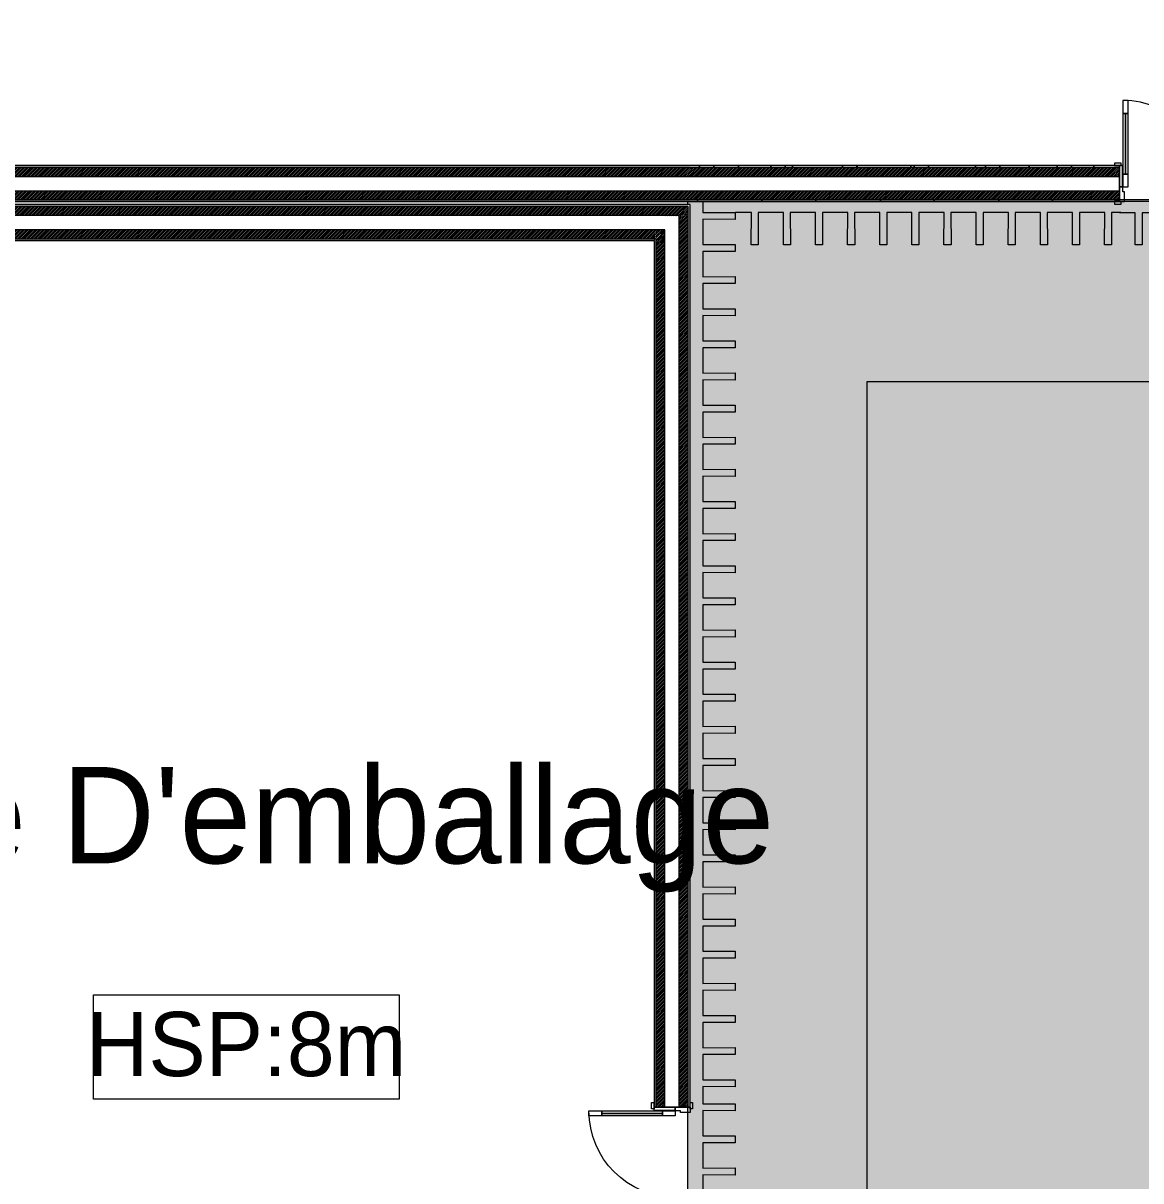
# Model space of a CAD drawing. Header units: millimetres. Extents: x 141848 to 1648660, y -821378 to -151356.
# Drawn here: x 405485 to 414184, y -196031 to -187022 of the extents above; entities that cross this region are included whole.
import ezdxf

# ---------------------------------------------------------------- set-up
doc = ezdxf.new("R2010")
doc.units = ezdxf.units.MM
doc.header["$MEASUREMENT"] = 0
doc.linetypes.add('Wipeout_Contour', pattern=[1000, 0, -1000])
for name, color, linetype in [('Cotations - 1_100', 7, 'Continuous'), ('Hachure', 7, 'Continuous'), ('Nouveau_0', 7, 'Continuous'), ('Portes ARCHICAD', 7, 'Continuous'), ('Sols_ Dalles', 7, 'Continuous')]:
    doc.layers.add(name, color=color, linetype=linetype)
doc.styles.add('STYLE_GENERE_1', font='')
doc.styles.add('STYLE_GENERE_2', font='')
doc.styles.get('STYLE_GENERE_1').set_extended_font_data('Agency FB')
doc.styles.get('STYLE_GENERE_2').set_extended_font_data('Arial')
doc.dimstyles.new('STYLE_GENERE__1', dxfattribs={"dimtxt": 250, "dimasz": 190, "dimexe": 1.25, "dimexo": 0.625, "dimgap": 0, "dimtad": 1, "dimlfac": 0.001, "dimtxsty": 'STYLE_GENERE_2', "dimblk": 'ARROWHEAD_6', "dimblk1": 'ARROWHEAD_6', "dimblk2": 'ARROWHEAD_6', "dimcen": 2.5, "dimse1": 1, "dimse2": 1, "dimclrd": 7, "dimclre": 7, "dimclrt": 7, "dimazin": 3, "dimtfac": 1, "dimtmove": 0, "dimatfit": 3})
doc.dimstyles.new('STYLE_GENERE__2', dxfattribs={"dimtxt": 250, "dimasz": 190, "dimexe": 1.25, "dimexo": 0.625, "dimgap": 0, "dimtad": 1, "dimlfac": 0.001, "dimtxsty": 'STYLE_GENERE_2', "dimblk": 'ARROWHEAD_6', "dimblk1": 'ARROWHEAD_6', "dimblk2": 'ARROWHEAD_6', "dimcen": 2.5, "dimse1": 1, "dimse2": 1, "dimclrd": 7, "dimclre": 7, "dimclrt": 7, "dimazin": 3, "dimtfac": 1, "dimtmove": 0, "dimatfit": 3})
pattern_1 = [(45, (0, 175), (-55.684659, 55.684659), [0, -52.5, 0, -78.75]), (110, (175, 175), (74.000794, 26.934086), [0, -38.5, 0, -66.5])]
pattern_2 = [(45, (0, 0), (-7.07106781, 7.07106781), [])]

# ---------------------------------------------------------------- blocks, each defined once
blk = doc.blocks.new('Dalle_30_2', base_point=(380203, -171995.6))
at = {"layer": 'Sols_ Dalles', "linetype": 'Continuous', "lineweight": 0, "true_color": 0x2e271c}
blk.add_hatch(color=250, dxfattribs=at).paths.add_polyline_path([(380203, -171995.6), (380203, -230015.6), (380203, -260810.6), (415474.6, -260810.6), (415474.6, -260795.6), (415474.6, -258650), (415474.6, -258010.6), (415474.6, -222495.6), (405655.1, -222495.6), (405655.1, -218295.6), (415454.1, -218295.6), (415454.1, -204495.6), (412055.1, -204495.6), (412055.1, -201780.6), (412055.1, -189810.6), (436505.1, -189810.6), (436505.1, -253395.6), (436505.1, -253415.6), (437905.1, -253415.6), (437905.1, -253395.6), (437905.1, -188410.6), (410655.1, -188410.6), (410655.1, -200380.6), (410655.1, -205895.6), (414054.1, -205895.6), (414054.1, -216895.6), (404255.1, -216895.6), (404255.1, -223895.6), (414054.1, -223895.6), (414054.1, -258650), (414054.1, -259410.6), (382689.7, -259410.6), (381560.2, -259410.6), (381560.2, -231415.6), (381560.2, -173395.6), (462925.6, -173395.6), (462925.6, -253415.6), (464325.6, -253415.6), (464325.6, -171995.6)])
at = {"layer": 'Sols_ Dalles', "color": 250, "linetype": 'Continuous', "lineweight": 5, "true_color": 0x1f1f1f, "flags": 128}
for points in [[(415474.6, -258010.6), (415474.6, -222495.6), (405655.1, -222495.6), (405655.1, -218295.6), (415454.1, -218295.6), (415454.1, -204495.6), (412055.1, -204495.6), (412055.1, -201780.6), (412055.1, -189810.6), (436505.1, -189810.6), (436505.1, -253395.6)], [(437905.1, -253395.6), (437905.1, -188410.6), (410655.1, -188410.6), (410655.1, -200380.6), (410655.1, -205895.6), (414054.1, -205895.6), (414054.1, -216895.6), (404255.1, -216895.6), (404255.1, -223895.6), (414054.1, -223895.6), (414054.1, -258650)]]:
    blk.add_lwpolyline(points, dxfattribs=at)
blk = doc.blocks.new('Dalle_31_2', base_point=(360548, -295062.6))
at = {"linetype": 'Continuous', "lineweight": 0, "true_color": 0x6f6f6f}
h = blk.add_hatch(color=8, dxfattribs=at)
h.paths.add_polyline_path([(360548, -295062.6), (487920.3, -293826.9), (487920.3, -270902.7), (487462.6, -270902.7), (472885.8, -271040.8), (472885.8, -271062.3, 0.001346), (472885.8, -271073), (472896.7, -273095.2, -0.414214), (470907.5, -275106), (462184.1, -275106, -0.005189), (462131, -275116.1), (454147.5, -275196.2), (438770.5, -275253.2, -0.386553), (436572.6, -273475.4, -0.025189), (436562.2, -273329.3), (436569.5, -267730.3, -0.098562), (436800.2, -266943.7), (436817.2, -266951.5, -0.258849), (438655, -265605.8), (438652.7, -265587.3), (439337.1, -265587.3), (439337.1, -265687.3), (439337.1, -270687.3), (469237.1, -270687.3), (469237.1, -265687.3), (470907.5, -265687.3), (472605.1, -265687.3), (472605.1, -163737.6), (371862.6, -163737.6), (371862.6, -271040.6), (371883, -271040.6), (371883.2, -272000.5), (371882.7, -272000.5, -0.409427), (367883.2, -275935), (360548, -275935)])
h.paths.add_polyline_path([(377135.1, -260640), (373845.1, -260640), (373845.1, -248365), (373845.1, -243090), (373845.1, -242190), (377135.1, -242190)], flags=0)
h.paths.add_polyline_path([(380203, -193810.6), (380203, -171995.6), (431505.8, -171995.6), (464309.6, -171995.6), (464309.6, -262265.6), (464309.6, -262365.6), (438593.7, -262350.6), (437925.6, -262350.6), (436549.6, -262350.6), (436549.6, -189810.6), (412055.1, -189810.6), (412055.1, -201780.6), (412055.1, -204495.6), (415454.1, -204495.6), (415454.1, -208495.6), (415454.1, -218295.6), (405655.1, -218295.6), (405655.1, -222495.6), (415474.6, -222495.6), (415474.6, -260810.6), (380203, -260810.6), (380203, -230015.6)], flags=0)
h.paths.add_polyline_path([(381436.6, -269433.9, -0.090319), (381558.3, -268727.6, -0.201449), (382612.2, -267592.7, -0.104211), (383417.5, -267415.1), (384017.5, -267409.4, -0.104045), (384824.9, -267571.2, -0.238255), (385983.8, -268953.3, -0.055189), (386036.4, -269390.3), (386038.4, -269611.4), (386050.6, -270890.3), (385792.1, -271892.8, -0.267949), (384069.6, -272909.1), (383469.6, -272914.8, -0.193717), (382078.8, -272370.2, -0.070569), (381728.2, -271931.3, -0.131652), (381450.8, -270933.8)], flags=0)
h.paths.add_polyline_path([(392016.5, -273452.1), (392030, -267377.8, -0.380557), (394016.5, -265609.8), (394094.2, -265609.8), (394094.2, -270609.8), (409094.2, -270609.8), (409094.2, -265609.8), (414055.7, -265609.8, -0.414214), (415555.7, -267109.8), (415555.7, -273660.7, -0.345502), (413836.8, -275433.4), (394027.3, -275599, -0.415791), (392016.5, -273599)], flags=0)
h.paths.add_polyline_path([(424209.6, -271504.1, -0.134474), (423930.5, -270484.9), (423930.5, -268984.9, -0.414214), (425930.5, -266984.9), (426530.5, -266984.9, -0.414214), (428530.5, -268984.9), (428530.5, -270484.9, -0.12882), (428273.5, -271465.6, -0.270936), (426530.5, -272484.9), (425930.5, -272484.9, -0.26498)], flags=0)
at = {"color": 9, "linetype": 'Continuous', "lineweight": 5, "flags": 128}
blk.add_lwpolyline([(380203, -193810.6), (380203, -230015.6), (380203, -260810.6), (415474.6, -260810.6), (415474.6, -222495.6), (405655.1, -222495.6), (405655.1, -218295.6), (415454.1, -218295.6), (415454.1, -208495.6), (415454.1, -204495.6), (412055.1, -204495.6), (412055.1, -201780.6), (412055.1, -189810.6), (436549.6, -189810.6), (436549.6, -262350.6), (437925.6, -262350.6), (438593.7, -262350.6), (464309.6, -262365.6), (464309.6, -262265.6), (464309.6, -171995.6), (431505.8, -171995.6), (380203, -171995.6)], close=True, dxfattribs=at)
blk = doc.blocks.new('Porte double 25_2')
at = {"layer": 'Portes ARCHICAD', "color": 7, "linetype": 'Continuous', "lineweight": 5}
for p, q in [((-672, 672), (-672, 572)), ((-632, 672), (-672, 672)), ((-632, 572), (-632, 672)), ((632, 572), (632, 672)), ((632, 672), (672, 672)), ((672, 672), (672, 572)), ((-672, 572), (-632, 572)), ((-652, 572), (-652, 100)), ((672, 572), (632, 572)), ((652, 572), (652, 100)), ((-687, 184), (-737, 184)), ((-737, 184), (-737, 165)), ((-687, 165), (-687, 184)), ((737, 184), (687, 184)), ((687, 184), (687, 165)), ((737, 165), (737, 184)), ((-737, 165), (-687, 165)), ((-700, 165), (-737, 165)), ((-700, 165), (-737, 165)), ((-675, 165), (-700, 165)), ((-700, 165), (-700, 0)), ((-700, 150), (-700, 165)), ((-700, 150), (-700, 165)), ((-700, 80), (-700, 150)), ((-700, 80), (-700, 150)), ((-675, 0), (-675, 165)), ((-632, 100), (-672, 100)), ((-672, 100), (-672, 0)), ((-632, 0), (-632, 100)), ((632, 0), (632, 100)), ((632, 100), (672, 100)), ((672, 100), (672, 0)), ((700, 165), (675, 165)), ((675, 165), (675, 0)), ((687, 165), (737, 165)), ((700, 0), (700, 165)), ((700, 150), (700, 165)), ((700, 150), (700, 165)), ((700, 165), (737, 165)), ((700, 165), (737, 165)), ((700, 80), (700, 150)), ((700, 80), (700, 150)), ((-700, 0), (-700, 80)), ((-700, 0), (-700, 80)), ((-700, 0), (-675, 0)), ((-672, 0), (-700, 0)), ((-700, 0), (-700, -115)), ((-700, -30), (-700, 0)), ((-700, -30), (-700, 0)), ((-672, -40), (-672, 0)), ((-672, 0), (-632, 0)), ((672, 0), (632, 0)), ((700, 0), (672, 0)), ((672, 0), (672, -40)), ((675, 0), (700, 0)), ((700, 0), (700, 80)), ((700, 0), (700, 80)), ((700, -115), (700, 0)), ((700, -30), (700, 0)), ((700, -30), (700, 0)), ((-700, -100), (-700, -30)), ((-700, -100), (-700, -30)), ((-660, -40), (-672, -40)), ((-660, -115), (-660, -40)), ((672, -40), (660, -40)), ((660, -40), (660, -115)), ((700, -100), (700, -30)), ((700, -100), (700, -30)), ((-687, -115), (-737, -115)), ((-737, -115), (-737, -134)), ((-700, -115), (-737, -115)), ((-700, -115), (-737, -115)), ((-737, -134), (-687, -134)), ((-700, -115), (-700, -100)), ((-700, -115), (-700, -100)), ((-700, -115), (-660, -115)), ((-687, -134), (-687, -115)), ((660, -115), (700, -115)), ((737, -115), (687, -115)), ((687, -115), (687, -134)), ((687, -134), (737, -134)), ((700, -115), (700, -100)), ((700, -115), (700, -100)), ((700, -115), (737, -115)), ((700, -115), (737, -115)), ((737, -134), (737, -115))]:
    blk.add_line(p, q, dxfattribs=at)
at = {"layer": 'Portes ARCHICAD', "color": 7, "linetype": 'Continuous', "lineweight": 5, "flags": 128}
for points in [[(-672, 572), (-672, 100), (-652, 100), (-652, 572)], [(-652, 572), (-652, 100), (-632, 100), (-632, 572)], [(652, 572), (652, 100), (632, 100), (632, 572)], [(672, 572), (672, 100), (652, 100), (652, 572)]]:
    blk.add_lwpolyline(points, close=True, dxfattribs=at)
at = {"layer": 'Portes ARCHICAD', "color": 7, "linetype": 'Continuous', "lineweight": 5}
for centre, start, end in [((-672, 0), 0, 90), ((672, 0), 90, 180)]:
    blk.add_arc(centre, 672, start, end, dxfattribs=at)
blk = doc.blocks.new('Mur_179_2', base_point=(437905.1, -188410.6))
at = {"color": 254, "linetype": 'Wipeout_Contour', "lineweight": 0, "ltscale": 1812957.38213771}
blk.add_wipeout([(410675.6, -188145.6), (414017.1, -188145.6), (414017.1, -188130.6), (410675.6, -188130.6)], dxfattribs=at)
at = {"color": 254, "linetype": 'Wipeout_Contour', "lineweight": 0, "ltscale": 1813397.645804876}
blk.add_wipeout([(410675.6, -188395.6), (410675.6, -188410.6), (414017.1, -188410.6), (414017.1, -188395.6)], dxfattribs=at)
at = {"linetype": 'Continuous', "lineweight": 5, "true_color": 0x5f5f5f}
h = blk.add_hatch(dxfattribs=at)
h.set_pattern_fill('Enduit_0002', color=251, style=0, pattern_type=2)
h.set_pattern_definition(pattern_1)
h.paths.add_polyline_path([(410675.6, -188145.6), (414017.1, -188145.6), (414017.1, -188130.6), (410675.6, -188130.6)])
h = blk.add_hatch(dxfattribs=at)
h.set_pattern_fill('Enduit_0002', color=251, style=0, pattern_type=2)
h.set_pattern_definition(pattern_1)
h.paths.add_polyline_path([(410675.6, -188395.6), (410675.6, -188410.6), (414017.1, -188410.6), (414017.1, -188395.6)])
at = {"color": 254, "linetype": 'Wipeout_Contour', "lineweight": 0, "ltscale": 1813327.007027805}
blk.add_wipeout([(410675.6, -188325.6), (410675.6, -188395.6), (414017.1, -188395.6), (414017.1, -188325.6)], dxfattribs=at)
at = {"linetype": 'Continuous', "lineweight": 5, "true_color": 0x5f5f5f}
h = blk.add_hatch(dxfattribs=at)
h.set_pattern_fill('Briques_terre_cuite__int_94', color=251, style=0, pattern_type=2)
h.set_pattern_definition(pattern_2)
h.paths.add_polyline_path([(410675.6, -188325.6), (410675.6, -188395.6), (414017.1, -188395.6), (414017.1, -188325.6)])
at = {"color": 7, "linetype": 'Continuous', "lineweight": 5}
for p, q in [((410675.6, -188395.6), (414017.1, -188395.6)), ((414017.1, -188410.6), (413980.1, -188410.6)), ((414017.1, -188410.6), (414017.1, -188395.6))]:
    blk.add_line(p, q, dxfattribs=at)
at = {"color": 7, "linetype": 'Continuous', "lineweight": 5, "flags": 128}
blk.add_lwpolyline([(410675.6, -188410.6), (414017.1, -188410.6)], dxfattribs=at)
at = {"color": 254, "linetype": 'Wipeout_Contour', "lineweight": 0, "ltscale": 1813177.461070377}
blk.add_wipeout([(410675.6, -188215.6), (410675.6, -188325.6), (414017.1, -188325.6), (414017.1, -188215.6)], dxfattribs=at)
at = {"color": 7, "linetype": 'Continuous', "lineweight": 5}
for p, q in [((414017.1, -188325.6), (414017.1, -188295.6)), ((410675.6, -188325.6), (414017.1, -188325.6)), ((414017.1, -188395.6), (414017.1, -188325.6))]:
    blk.add_line(p, q, dxfattribs=at)
at = {"color": 254, "linetype": 'Wipeout_Contour', "lineweight": 0, "ltscale": 1813027.960354002}
blk.add_wipeout([(410675.6, -188145.6), (410675.6, -188215.6), (414017.1, -188215.6), (414017.1, -188145.6)], dxfattribs=at)
at = {"linetype": 'Continuous', "lineweight": 5, "true_color": 0x5f5f5f}
h = blk.add_hatch(dxfattribs=at)
h.set_pattern_fill('Briques_terre_cuite__int_94', color=251, style=0, pattern_type=2)
h.set_pattern_definition(pattern_2)
h.paths.add_polyline_path([(410675.6, -188145.6), (410675.6, -188215.6), (414017.1, -188215.6), (414017.1, -188145.6)])
at = {"color": 7, "linetype": 'Continuous', "lineweight": 5}
for p, q in [((414017.1, -188145.6), (410675.6, -188145.6)), ((414017.1, -188130.6), (413980.1, -188130.6)), ((414017.1, -188145.6), (414017.1, -188130.6)), ((414017.1, -188215.6), (414017.1, -188145.6)), ((410675.6, -188215.6), (414017.1, -188215.6)), ((414017.1, -188295.6), (414017.1, -188215.6))]:
    blk.add_line(p, q, dxfattribs=at)
at = {"color": 7, "linetype": 'Continuous', "lineweight": 5, "flags": 128}
blk.add_lwpolyline([(414017.1, -188130.6), (410675.6, -188130.6)], dxfattribs=at)
at = {"layer": 'Portes ARCHICAD', "color": 7, "linetype": 'Continuous', "lineweight": 5, "zscale": 1000}
blk.add_blockref('Porte double 25_2', (414717.1, -188295.6), dxfattribs=at)
blk = doc.blocks.new('Mur_193_2', base_point=(410675.6, -205895.6))
at = {"color": 254, "linetype": 'Wipeout_Contour', "lineweight": 0, "ltscale": 1355507.18669684}
blk.add_wipeout([(410660.6, -188434), (410660.6, -188449), (410675.6, -188434)], dxfattribs=at)
at = {"color": 254, "linetype": 'Wipeout_Contour', "lineweight": 0, "ltscale": 1355116.59091647}
blk.add_wipeout([(410395.6, -188714), (410410.6, -188699), (410395.6, -188699)], dxfattribs=at)
at = {"linetype": 'Continuous', "lineweight": 5, "true_color": 0x5f5f5f}
h = blk.add_hatch(dxfattribs=at)
h.set_pattern_fill('Enduit_0002', color=251, style=0, pattern_type=2)
h.set_pattern_definition(pattern_1)
h.paths.add_polyline_path([(410660.6, -188434), (410660.6, -188449), (410675.6, -188434)])
h = blk.add_hatch(dxfattribs=at)
h.set_pattern_fill('Enduit_0002', color=251, style=0, pattern_type=2)
h.set_pattern_definition(pattern_1)
h.paths.add_polyline_path([(410395.6, -188714), (410410.6, -188699), (410395.6, -188699)])
at = {"color": 254, "linetype": 'Wipeout_Contour', "lineweight": 0, "ltscale": 1355408.028727527}
blk.add_wipeout([(410590.6, -188449), (410590.6, -188519), (410660.6, -188449)], dxfattribs=at)
at = {"linetype": 'Continuous', "lineweight": 5, "true_color": 0x5f5f5f}
h = blk.add_hatch(dxfattribs=at)
h.set_pattern_fill('Briques_terre_cuite__int_94', color=251, style=0, pattern_type=2)
h.set_pattern_definition(pattern_2)
h.paths.add_polyline_path([(410590.6, -188449), (410590.6, -188519), (410660.6, -188449)])
at = {"color": 254, "linetype": 'Wipeout_Contour', "lineweight": 0, "ltscale": 1813304.380643151}
blk.add_wipeout([(410660.6, -195458.4), (410675.6, -195458.4), (410675.6, -188449), (410660.6, -188449)], dxfattribs=at)
at = {"color": 254, "linetype": 'Wipeout_Contour', "lineweight": 0, "ltscale": 1355248.807649244}
blk.add_wipeout([(410480.6, -188519), (410480.6, -188629), (410590.6, -188519)], dxfattribs=at)
at = {"linetype": 'Continuous', "lineweight": 5, "true_color": 0x5f5f5f}
h = blk.add_hatch(dxfattribs=at)
h.set_pattern_fill('Enduit_0002', color=251, style=0, pattern_type=2)
h.set_pattern_definition(pattern_1)
h.paths.add_polyline_path([(410660.6, -195458.4), (410675.6, -195458.4), (410675.6, -188449), (410660.6, -188449)])
at = {"color": 254, "linetype": 'Wipeout_Contour', "lineweight": 0, "ltscale": 1355142.711238437}
blk.add_wipeout([(410410.6, -188699), (410480.6, -188629), (410410.6, -188629)], dxfattribs=at)
at = {"linetype": 'Continuous', "lineweight": 5, "true_color": 0x5f5f5f}
h = blk.add_hatch(dxfattribs=at)
h.set_pattern_fill('Briques_terre_cuite__int_94', color=251, style=0, pattern_type=2)
h.set_pattern_definition(pattern_2)
h.paths.add_polyline_path([(410410.6, -188699), (410480.6, -188629), (410410.6, -188629)])
at = {"color": 254, "linetype": 'Wipeout_Contour', "lineweight": 0, "ltscale": 1355526.583910081}
blk.add_wipeout([(410660.6, -188449), (410675.6, -188449), (410675.6, -188434)], dxfattribs=at)
at = {"color": 254, "linetype": 'Wipeout_Contour', "lineweight": 0, "ltscale": 1813208.78148296}
blk.add_wipeout([(410660.6, -188519), (410590.6, -188519), (410590.6, -195458.4), (410660.6, -195458.4)], dxfattribs=at)
at = {"linetype": 'Continuous', "lineweight": 5, "true_color": 0x5f5f5f}
h = blk.add_hatch(dxfattribs=at)
h.set_pattern_fill('Enduit_0002', color=251, style=0, pattern_type=2)
h.set_pattern_definition(pattern_1)
h.paths.add_polyline_path([(410660.6, -188449), (410675.6, -188449), (410675.6, -188434)])
h = blk.add_hatch(dxfattribs=at)
h.set_pattern_fill('Briques_terre_cuite__int_94', color=251, style=0, pattern_type=2)
h.set_pattern_definition(pattern_2)
h.paths.add_polyline_path([(410660.6, -188519), (410590.6, -188519), (410590.6, -195458.4), (410660.6, -195458.4)])
at = {"color": 7, "linetype": 'Continuous', "lineweight": 5}
for q in [(410660.6, -195458.4), (410675.6, -195421.4)]:
    blk.add_line((410675.6, -195458.4), q, dxfattribs=at)
at = {"color": 254, "linetype": 'Wipeout_Contour', "lineweight": 0, "ltscale": 1812565.464178893}
blk.add_wipeout([(410395.6, -188714), (410395.6, -195458.4), (410410.6, -195458.4), (410410.6, -188714)], dxfattribs=at)
at = {"linetype": 'Continuous', "lineweight": 5, "true_color": 0x5f5f5f}
h = blk.add_hatch(dxfattribs=at)
h.set_pattern_fill('Enduit_0002', color=251, style=0, pattern_type=2)
h.set_pattern_definition(pattern_1)
h.paths.add_polyline_path([(410395.6, -188714), (410395.6, -195458.4), (410410.6, -195458.4), (410410.6, -188714)])
at = {"color": 254, "linetype": 'Wipeout_Contour', "lineweight": 0, "ltscale": 1355500.356879844}
blk.add_wipeout([(410590.6, -188519), (410660.6, -188519), (410660.6, -188449)], dxfattribs=at)
at = {"color": 254, "linetype": 'Wipeout_Contour', "lineweight": 0, "ltscale": 1812974.508249958}
blk.add_wipeout([(410590.6, -188629), (410480.6, -188629), (410480.6, -195458.4), (410590.6, -195458.4)], dxfattribs=at)
at = {"linetype": 'Continuous', "lineweight": 5, "true_color": 0x5f5f5f}
h = blk.add_hatch(dxfattribs=at)
h.set_pattern_fill('Briques_terre_cuite__int_94', color=251, style=0, pattern_type=2)
h.set_pattern_definition(pattern_2)
h.paths.add_polyline_path([(410590.6, -188519), (410660.6, -188519), (410660.6, -188449)])
at = {"color": 7, "linetype": 'Continuous', "lineweight": 5}
for p, q in [((410660.6, -188449), (410590.6, -188449)), ((410660.6, -188519), (410660.6, -188449)), ((410660.6, -195458.4), (410660.6, -188519)), ((410590.6, -195458.4), (410560.6, -195458.4)), ((410660.6, -195458.4), (410590.6, -195458.4))]:
    blk.add_line(p, q, dxfattribs=at)
at = {"color": 7, "linetype": 'Continuous', "lineweight": 5, "flags": 128}
for points in [[(410675.6, -188434), (410660.6, -188434)], [(410675.6, -195458.4), (410675.6, -188434)]]:
    blk.add_lwpolyline(points, dxfattribs=at)
at = {"color": 254, "linetype": 'Wipeout_Contour', "lineweight": 0, "ltscale": 1355135.994893955}
blk.add_wipeout([(410395.6, -188714), (410410.6, -188714), (410410.6, -188699)], dxfattribs=at)
at = {"linetype": 'Continuous', "lineweight": 5, "true_color": 0x5f5f5f}
h = blk.add_hatch(dxfattribs=at)
h.set_pattern_fill('Enduit_0002', color=251, style=0, pattern_type=2)
h.set_pattern_definition(pattern_1)
h.paths.add_polyline_path([(410395.6, -188714), (410410.6, -188714), (410410.6, -188699)])
at = {"color": 254, "linetype": 'Wipeout_Contour', "lineweight": 0, "ltscale": 1355394.190326638}
blk.add_wipeout([(410480.6, -188629), (410590.6, -188629), (410590.6, -188519)], dxfattribs=at)
at = {"color": 7, "linetype": 'Continuous', "lineweight": 5}
for p, q in [((410590.6, -188519), (410480.6, -188519)), ((410590.6, -188629), (410590.6, -188519)), ((410590.6, -195458.4), (410590.6, -188629))]:
    blk.add_line(p, q, dxfattribs=at)
at = {"color": 254, "linetype": 'Wipeout_Contour', "lineweight": 0, "ltscale": 1812706.902625882}
blk.add_wipeout([(410480.6, -188699), (410410.6, -188699), (410410.6, -195458.4), (410480.6, -195458.4)], dxfattribs=at)
at = {"linetype": 'Continuous', "lineweight": 5, "true_color": 0x5f5f5f}
h = blk.add_hatch(dxfattribs=at)
h.set_pattern_fill('Briques_terre_cuite__int_94', color=251, style=0, pattern_type=2)
h.set_pattern_definition(pattern_2)
h.paths.add_polyline_path([(410480.6, -188699), (410410.6, -188699), (410410.6, -195458.4), (410480.6, -195458.4)])
at = {"color": 7, "linetype": 'Continuous', "lineweight": 5}
for p, q in [((410395.6, -195458.4), (410395.6, -195421.4)), ((410410.6, -195458.4), (410395.6, -195458.4)), ((410480.6, -195458.4), (410410.6, -195458.4)), ((410560.6, -195458.4), (410480.6, -195458.4))]:
    blk.add_line(p, q, dxfattribs=at)
at = {"layer": 'Portes ARCHICAD', "color": 7, "linetype": 'Continuous', "lineweight": 5, "xscale": -1, "zscale": 1000, "rotation": 90}
blk.add_blockref('Porte double 25_2', (410560.6, -196158.4), dxfattribs=at)
at = {"color": 254, "linetype": 'Wipeout_Contour', "lineweight": 0, "ltscale": 1355235.058262959}
blk.add_wipeout([(410410.6, -188699), (410480.6, -188699), (410480.6, -188629)], dxfattribs=at)
at = {"linetype": 'Continuous', "lineweight": 5, "true_color": 0x5f5f5f}
h = blk.add_hatch(dxfattribs=at)
h.set_pattern_fill('Briques_terre_cuite__int_94', color=251, style=0, pattern_type=2)
h.set_pattern_definition(pattern_2)
h.paths.add_polyline_path([(410410.6, -188699), (410480.6, -188699), (410480.6, -188629)])
at = {"color": 7, "linetype": 'Continuous', "lineweight": 5}
for p, q in [((410480.6, -188629), (410410.6, -188629)), ((410480.6, -188699), (410480.6, -188629)), ((410410.6, -188699), (410395.6, -188699)), ((410410.6, -188699), (410410.6, -195458.4)), ((410480.6, -195458.4), (410480.6, -188699))]:
    blk.add_line(p, q, dxfattribs=at)
at = {"color": 7, "linetype": 'Continuous', "lineweight": 5, "flags": 128}
blk.add_lwpolyline([(410395.6, -188714), (410395.6, -195458.4)], dxfattribs=at)
blk = doc.blocks.new('Mur_249_2', base_point=(404275.6, -188434))
at = {"color": 254, "linetype": 'Wipeout_Contour', "lineweight": 0, "ltscale": 1795257.756071812}
blk.add_wipeout([(404010.6, -188434), (404010.6, -188449), (410660.6, -188449), (410660.6, -188434)], dxfattribs=at)
at = {"color": 254, "linetype": 'Wipeout_Contour', "lineweight": 0, "ltscale": 1795701.758315124}
blk.add_wipeout([(404275.6, -188714), (410395.6, -188714), (410395.6, -188699), (404275.6, -188699)], dxfattribs=at)
at = {"linetype": 'Continuous', "lineweight": 5, "true_color": 0x5f5f5f}
h = blk.add_hatch(dxfattribs=at)
h.set_pattern_fill('Enduit_0002', color=251, style=0, pattern_type=2)
h.set_pattern_definition(pattern_1)
h.paths.add_polyline_path([(404010.6, -188434), (404010.6, -188449), (410660.6, -188449), (410660.6, -188434)])
h = blk.add_hatch(dxfattribs=at)
h.set_pattern_fill('Enduit_0002', color=251, style=0, pattern_type=2)
h.set_pattern_definition(pattern_1)
h.paths.add_polyline_path([(404275.6, -188714), (410395.6, -188714), (410395.6, -188699), (404275.6, -188699)])
at = {"color": 254, "linetype": 'Wipeout_Contour', "lineweight": 0, "ltscale": 1795328.785198615}
blk.add_wipeout([(404080.6, -188519), (410590.6, -188519), (410590.6, -188449), (404080.6, -188449)], dxfattribs=at)
at = {"linetype": 'Continuous', "lineweight": 5, "true_color": 0x5f5f5f}
h = blk.add_hatch(dxfattribs=at)
h.set_pattern_fill('Briques_terre_cuite__int_94', color=251, style=0, pattern_type=2)
h.set_pattern_definition(pattern_2)
h.paths.add_polyline_path([(404080.6, -188519), (410590.6, -188519), (410590.6, -188449), (404080.6, -188449)])
at = {"color": 7, "linetype": 'Continuous', "lineweight": 5}
for p, q in [((404080.6, -188449), (404010.6, -188449)), ((410590.6, -188449), (404080.6, -188449)), ((410660.6, -188449), (410590.6, -188449))]:
    blk.add_line(p, q, dxfattribs=at)
at = {"color": 7, "linetype": 'Continuous', "lineweight": 5, "flags": 128}
blk.add_lwpolyline([(410660.6, -188434), (404010.6, -188434)], dxfattribs=at)
at = {"color": 254, "linetype": 'Wipeout_Contour', "lineweight": 0, "ltscale": 1795479.453776031}
blk.add_wipeout([(404190.6, -188629), (410480.6, -188629), (410480.6, -188519), (404190.6, -188519)], dxfattribs=at)
at = {"color": 7, "linetype": 'Continuous', "lineweight": 5}
for p, q in [((404190.6, -188519), (404080.6, -188519)), ((410480.6, -188519), (404190.6, -188519)), ((410590.6, -188519), (410480.6, -188519))]:
    blk.add_line(p, q, dxfattribs=at)
at = {"color": 254, "linetype": 'Wipeout_Contour', "lineweight": 0, "ltscale": 1795630.379228592}
blk.add_wipeout([(404260.6, -188699), (410410.6, -188699), (410410.6, -188629), (404260.6, -188629)], dxfattribs=at)
at = {"linetype": 'Continuous', "lineweight": 5, "true_color": 0x5f5f5f}
h = blk.add_hatch(dxfattribs=at)
h.set_pattern_fill('Briques_terre_cuite__int_94', color=251, style=0, pattern_type=2)
h.set_pattern_definition(pattern_2)
h.paths.add_polyline_path([(404260.6, -188699), (410410.6, -188699), (410410.6, -188629), (404260.6, -188629)])
at = {"color": 7, "linetype": 'Continuous', "lineweight": 5}
for p, q in [((404260.6, -188629), (404190.6, -188629)), ((410410.6, -188629), (404260.6, -188629)), ((410480.6, -188629), (410410.6, -188629)), ((404275.6, -188699), (404260.6, -188699)), ((404275.6, -188699), (410395.6, -188699)), ((410410.6, -188699), (410395.6, -188699))]:
    blk.add_line(p, q, dxfattribs=at)
at = {"color": 7, "linetype": 'Continuous', "lineweight": 5, "flags": 128}
blk.add_lwpolyline([(404275.6, -188714), (410395.6, -188714)], dxfattribs=at)
blk = doc.blocks.new('Mur_250_2', base_point=(410675.6, -188410.6))
at = {"color": 254, "linetype": 'Wipeout_Contour', "lineweight": 0, "ltscale": 1795256.240690239}
blk.add_wipeout([(410675.6, -188130.6), (404275.6, -188130.6), (404275.6, -188145.6), (410675.6, -188145.6)], dxfattribs=at)
at = {"color": 254, "linetype": 'Wipeout_Contour', "lineweight": 0, "ltscale": 1795700.857901255}
blk.add_wipeout([(404275.6, -188410.6), (410675.6, -188410.6), (410675.6, -188395.6), (404275.6, -188395.6)], dxfattribs=at)
at = {"linetype": 'Continuous', "lineweight": 5, "true_color": 0x5f5f5f}
h = blk.add_hatch(dxfattribs=at)
h.set_pattern_fill('Enduit_0002', color=251, style=0, pattern_type=2)
h.set_pattern_definition(pattern_1)
h.paths.add_polyline_path([(410675.6, -188130.6), (404275.6, -188130.6), (404275.6, -188145.6), (410675.6, -188145.6)])
h = blk.add_hatch(dxfattribs=at)
h.set_pattern_fill('Enduit_0002', color=251, style=0, pattern_type=2)
h.set_pattern_definition(pattern_1)
h.paths.add_polyline_path([(404275.6, -188410.6), (410675.6, -188410.6), (410675.6, -188395.6), (404275.6, -188395.6)])
at = {"color": 254, "linetype": 'Wipeout_Contour', "lineweight": 0, "ltscale": 1795629.520986092}
blk.add_wipeout([(404275.6, -188395.6), (410675.6, -188395.6), (410675.6, -188325.6), (404275.6, -188325.6)], dxfattribs=at)
at = {"linetype": 'Continuous', "lineweight": 5, "true_color": 0x5f5f5f}
h = blk.add_hatch(dxfattribs=at)
h.set_pattern_fill('Briques_terre_cuite__int_94', color=251, style=0, pattern_type=2)
h.set_pattern_definition(pattern_2)
h.paths.add_polyline_path([(404275.6, -188395.6), (410675.6, -188395.6), (410675.6, -188325.6), (404275.6, -188325.6)])
at = {"color": 7, "linetype": 'Continuous', "lineweight": 5}
blk.add_line((404275.6, -188395.6), (410675.6, -188395.6), dxfattribs=at)
at = {"color": 7, "linetype": 'Continuous', "lineweight": 5, "flags": 128}
blk.add_lwpolyline([(404275.6, -188410.6), (410675.6, -188410.6)], dxfattribs=at)
at = {"color": 254, "linetype": 'Wipeout_Contour', "lineweight": 0, "ltscale": 1795478.495814335}
blk.add_wipeout([(404275.6, -188325.6), (410675.6, -188325.6), (410675.6, -188215.6), (404275.6, -188215.6)], dxfattribs=at)
at = {"color": 7, "linetype": 'Continuous', "lineweight": 5}
blk.add_line((404275.6, -188325.6), (410675.6, -188325.6), dxfattribs=at)
at = {"color": 254, "linetype": 'Wipeout_Contour', "lineweight": 0, "ltscale": 1795327.516839064}
blk.add_wipeout([(404275.6, -188215.6), (410675.6, -188215.6), (410675.6, -188145.6), (404275.6, -188145.6)], dxfattribs=at)
at = {"linetype": 'Continuous', "lineweight": 5, "true_color": 0x5f5f5f}
h = blk.add_hatch(dxfattribs=at)
h.set_pattern_fill('Briques_terre_cuite__int_94', color=251, style=0, pattern_type=2)
h.set_pattern_definition(pattern_2)
h.paths.add_polyline_path([(404275.6, -188215.6), (410675.6, -188215.6), (410675.6, -188145.6), (404275.6, -188145.6)])
at = {"color": 7, "linetype": 'Continuous', "lineweight": 5}
for p, q in [((410675.6, -188145.6), (404275.6, -188145.6)), ((404275.6, -188215.6), (410675.6, -188215.6))]:
    blk.add_line(p, q, dxfattribs=at)
at = {"color": 7, "linetype": 'Continuous', "lineweight": 5, "flags": 128}
blk.add_lwpolyline([(410675.6, -188130.6), (404275.6, -188130.6)], dxfattribs=at)
blk = doc.blocks.new('Tôle profilée 25_30')
at = {"color": 7, "linetype": 'Continuous', "lineweight": 5}
for p, q in [((0, 2997.7), (0, 2926.5)), ((-250, 2927.5), (-250, 2900)), ((0, 2926.5), (-250, 2927.5)), ((-250, 2900), (-250, 2872.5)), ((-250, 2872.5), (0, 2873.5)), ((0, 2873.5), (0, 2676.5)), ((-250, 2677.5), (-250, 2650)), ((0, 2676.5), (-250, 2677.5)), ((-250, 2650), (-250, 2622.5)), ((-250, 2622.5), (0, 2623.5)), ((0, 2623.5), (0, 2426.5)), ((-250, 2427.5), (-250, 2400)), ((0, 2426.5), (-250, 2427.5)), ((-250, 2400), (-250, 2372.5)), ((-250, 2372.5), (0, 2373.5)), ((0, 2373.5), (0, 2176.5)), ((-250, 2177.5), (-250, 2150)), ((0, 2176.5), (-250, 2177.5)), ((-250, 2150), (-250, 2122.5)), ((-250, 2122.5), (0, 2123.5)), ((0, 2123.5), (0, 1926.5)), ((-250, 1927.5), (-250, 1900)), ((0, 1926.5), (-250, 1927.5)), ((-250, 1900), (-250, 1872.5)), ((-250, 1872.5), (0, 1873.5)), ((0, 1873.5), (0, 1676.5)), ((-250, 1677.5), (-250, 1650)), ((0, 1676.5), (-250, 1677.5)), ((-250, 1650), (-250, 1622.5)), ((-250, 1622.5), (0, 1623.5)), ((0, 1623.5), (0, 1426.5)), ((-250, 1427.5), (-250, 1400)), ((0, 1426.5), (-250, 1427.5)), ((-250, 1400), (-250, 1372.5)), ((-250, 1372.5), (0, 1373.5)), ((0, 1373.5), (0, 1176.5)), ((-250, 1177.5), (-250, 1150)), ((0, 1176.5), (-250, 1177.5)), ((-250, 1150), (-250, 1122.5)), ((-250, 1122.5), (0, 1123.5)), ((0, 1123.5), (0, 926.5)), ((-250, 927.5), (-250, 900)), ((0, 926.5), (-250, 927.5)), ((-250, 900), (-250, 872.5)), ((-250, 872.5), (0, 873.5)), ((0, 873.5), (0, 676.5)), ((-250, 677.5), (-250, 650)), ((0, 676.5), (-250, 677.5)), ((-250, 650), (-250, 622.5)), ((-250, 622.5), (0, 623.5)), ((0, 623.5), (0, 426.5)), ((-250, 427.5), (-250, 400)), ((0, 426.5), (-250, 427.5)), ((-250, 400), (-250, 372.5)), ((-250, 372.5), (0, 373.5)), ((0, 373.5), (0, 176.5)), ((-250, 177.5), (-250, 150)), ((0, 176.5), (-250, 177.5)), ((-250, 150), (-250, 122.5)), ((-250, 122.5), (0, 123.5)), ((0, 123.5), (0, 0))]:
    blk.add_line(p, q, dxfattribs=at)
blk = doc.blocks.new('Tôle profilée 25_41')
at = {"color": 7, "linetype": 'Continuous', "lineweight": 5}
for p, q in [((0, 1474), (0, 1426.5)), ((-250, 1427.5), (-250, 1400)), ((0, 1426.5), (-250, 1427.5)), ((-250, 1400), (-250, 1372.5)), ((-250, 1372.5), (0, 1373.5)), ((0, 1373.5), (0, 1176.5)), ((-250, 1177.5), (-250, 1150)), ((0, 1176.5), (-250, 1177.5)), ((-250, 1150), (-250, 1122.5)), ((-250, 1122.5), (0, 1123.5)), ((0, 1123.5), (0, 926.5)), ((-250, 927.5), (-250, 900)), ((0, 926.5), (-250, 927.5)), ((-250, 900), (-250, 872.5)), ((-250, 872.5), (0, 873.5)), ((0, 873.5), (0, 676.5)), ((-250, 677.5), (-250, 650)), ((0, 676.5), (-250, 677.5)), ((-250, 650), (-250, 622.5)), ((-250, 622.5), (0, 623.5)), ((0, 623.5), (0, 426.5)), ((-250, 427.5), (-250, 400)), ((0, 426.5), (-250, 427.5)), ((-250, 400), (-250, 372.5)), ((-250, 372.5), (0, 373.5)), ((0, 373.5), (0, 176.5)), ((-250, 177.5), (-250, 150)), ((0, 176.5), (-250, 177.5)), ((-250, 150), (-250, 122.5)), ((-250, 122.5), (0, 123.5)), ((0, 123.5), (0, 0))]:
    blk.add_line(p, q, dxfattribs=at)
blk = doc.blocks.new('Tôle profilée 25_40')
at = {"color": 7, "linetype": 'Continuous', "lineweight": 5}
for p, q in [((-250, 1427.5), (-250, 1400)), ((0, 1426.5), (-250, 1427.5)), ((-250, 1400), (-250, 1372.5)), ((-250, 1372.5), (0, 1373.5)), ((0, 1437), (0, 1426.5)), ((0, 1373.5), (0, 1176.5)), ((-250, 1177.5), (-250, 1150)), ((0, 1176.5), (-250, 1177.5)), ((-250, 1150), (-250, 1122.5)), ((-250, 1122.5), (0, 1123.5)), ((0, 1123.5), (0, 926.5)), ((-250, 927.5), (-250, 900)), ((0, 926.5), (-250, 927.5)), ((-250, 900), (-250, 872.5)), ((-250, 872.5), (0, 873.5)), ((0, 873.5), (0, 676.5)), ((-250, 677.5), (-250, 650)), ((0, 676.5), (-250, 677.5)), ((-250, 650), (-250, 622.5)), ((-250, 622.5), (0, 623.5)), ((0, 623.5), (0, 426.5)), ((-250, 427.5), (-250, 400)), ((0, 426.5), (-250, 427.5)), ((-250, 400), (-250, 372.5)), ((-250, 372.5), (0, 373.5)), ((0, 373.5), (0, 176.5)), ((-250, 177.5), (-250, 150)), ((0, 176.5), (-250, 177.5)), ((-250, 150), (-250, 122.5)), ((-250, 122.5), (0, 123.5)), ((0, 123.5), (0, 0))]:
    blk.add_line(p, q, dxfattribs=at)
blk = doc.blocks.new('Tôle profilée 25_48')
at = {"color": 7, "linetype": 'Continuous', "lineweight": 5}
for p, q in [((0, 7010.8), (0, 6926.5)), ((-250, 6927.5), (-250, 6900)), ((0, 6926.5), (-250, 6927.5)), ((-250, 6900), (-250, 6872.5)), ((-250, 6872.5), (0, 6873.5)), ((0, 6873.5), (0, 6676.5)), ((-250, 6677.5), (-250, 6650)), ((0, 6676.5), (-250, 6677.5)), ((-250, 6650), (-250, 6622.5)), ((-250, 6622.5), (0, 6623.5)), ((0, 6623.5), (0, 6426.5)), ((-250, 6427.5), (-250, 6400)), ((0, 6426.5), (-250, 6427.5)), ((-250, 6400), (-250, 6372.5)), ((-250, 6372.5), (0, 6373.5)), ((0, 6373.5), (0, 6176.5)), ((-250, 6177.5), (-250, 6150)), ((0, 6176.5), (-250, 6177.5)), ((-250, 6150), (-250, 6122.5)), ((-250, 6122.5), (0, 6123.5)), ((0, 6123.5), (0, 5926.5)), ((-250, 5927.5), (-250, 5900)), ((0, 5926.5), (-250, 5927.5)), ((-250, 5900), (-250, 5872.5)), ((-250, 5872.5), (0, 5873.5)), ((0, 5873.5), (0, 5676.5)), ((-250, 5677.5), (-250, 5650)), ((0, 5676.5), (-250, 5677.5)), ((-250, 5650), (-250, 5622.5)), ((-250, 5622.5), (0, 5623.5)), ((0, 5623.5), (0, 5426.5)), ((-250, 5427.5), (-250, 5400)), ((0, 5426.5), (-250, 5427.5)), ((-250, 5400), (-250, 5372.5)), ((-250, 5372.5), (0, 5373.5)), ((0, 5373.5), (0, 5176.5)), ((-250, 5177.5), (-250, 5150)), ((0, 5176.5), (-250, 5177.5)), ((-250, 5150), (-250, 5122.5)), ((-250, 5122.5), (0, 5123.5)), ((0, 5123.5), (0, 4926.5)), ((-250, 4927.5), (-250, 4900)), ((0, 4926.5), (-250, 4927.5)), ((-250, 4900), (-250, 4872.5)), ((-250, 4872.5), (0, 4873.5)), ((0, 4873.5), (0, 4676.5)), ((-250, 4677.5), (-250, 4650)), ((0, 4676.5), (-250, 4677.5)), ((-250, 4650), (-250, 4622.5)), ((-250, 4622.5), (0, 4623.5)), ((0, 4623.5), (0, 4426.5)), ((-250, 4427.5), (-250, 4400)), ((0, 4426.5), (-250, 4427.5)), ((-250, 4400), (-250, 4372.5)), ((-250, 4372.5), (0, 4373.5)), ((0, 4373.5), (0, 4176.5)), ((-250, 4177.5), (-250, 4150)), ((0, 4176.5), (-250, 4177.5)), ((-250, 4150), (-250, 4122.5)), ((-250, 4122.5), (0, 4123.5)), ((0, 4123.5), (0, 3926.5)), ((-250, 3927.5), (-250, 3900)), ((0, 3926.5), (-250, 3927.5)), ((-250, 3900), (-250, 3872.5)), ((-250, 3872.5), (0, 3873.5)), ((0, 3873.5), (0, 3676.5)), ((-250, 3677.5), (-250, 3650)), ((0, 3676.5), (-250, 3677.5)), ((-250, 3650), (-250, 3622.5)), ((-250, 3622.5), (0, 3623.5)), ((0, 3623.5), (0, 3426.5)), ((-250, 3427.5), (-250, 3400)), ((0, 3426.5), (-250, 3427.5)), ((-250, 3400), (-250, 3372.5)), ((-250, 3372.5), (0, 3373.5)), ((0, 3373.5), (0, 3176.5)), ((-250, 3177.5), (-250, 3150)), ((0, 3176.5), (-250, 3177.5)), ((-250, 3150), (-250, 3122.5)), ((-250, 3122.5), (0, 3123.5)), ((0, 3123.5), (0, 2926.5)), ((-250, 2927.5), (-250, 2900)), ((0, 2926.5), (-250, 2927.5)), ((-250, 2900), (-250, 2872.5)), ((-250, 2872.5), (0, 2873.5)), ((0, 2873.5), (0, 2676.5)), ((-250, 2677.5), (-250, 2650)), ((0, 2676.5), (-250, 2677.5)), ((-250, 2650), (-250, 2622.5)), ((-250, 2622.5), (0, 2623.5)), ((0, 2623.5), (0, 2426.5)), ((-250, 2427.5), (-250, 2400)), ((0, 2426.5), (-250, 2427.5)), ((-250, 2400), (-250, 2372.5)), ((-250, 2372.5), (0, 2373.5)), ((0, 2373.5), (0, 2176.5)), ((-250, 2177.5), (-250, 2150)), ((0, 2176.5), (-250, 2177.5)), ((-250, 2150), (-250, 2122.5)), ((-250, 2122.5), (0, 2123.5)), ((0, 2123.5), (0, 1926.5)), ((-250, 1927.5), (-250, 1900)), ((0, 1926.5), (-250, 1927.5)), ((-250, 1900), (-250, 1872.5)), ((-250, 1872.5), (0, 1873.5)), ((0, 1873.5), (0, 1676.5)), ((-250, 1677.5), (-250, 1650)), ((0, 1676.5), (-250, 1677.5)), ((-250, 1650), (-250, 1622.5)), ((-250, 1622.5), (0, 1623.5)), ((0, 1623.5), (0, 1426.5)), ((-250, 1427.5), (-250, 1400)), ((0, 1426.5), (-250, 1427.5)), ((-250, 1400), (-250, 1372.5)), ((-250, 1372.5), (0, 1373.5)), ((0, 1373.5), (0, 1176.5)), ((-250, 1177.5), (-250, 1150)), ((0, 1176.5), (-250, 1177.5)), ((-250, 1150), (-250, 1122.5)), ((-250, 1122.5), (0, 1123.5)), ((0, 1123.5), (0, 926.5)), ((-250, 927.5), (-250, 900)), ((0, 926.5), (-250, 927.5)), ((-250, 900), (-250, 872.5)), ((-250, 872.5), (0, 873.5)), ((0, 873.5), (0, 676.5)), ((-250, 677.5), (-250, 650)), ((0, 676.5), (-250, 677.5)), ((-250, 650), (-250, 622.5)), ((-250, 622.5), (0, 623.5)), ((0, 623.5), (0, 426.5)), ((-250, 427.5), (-250, 400)), ((0, 426.5), (-250, 427.5)), ((-250, 400), (-250, 372.5)), ((-250, 372.5), (0, 373.5)), ((0, 373.5), (0, 176.5)), ((-250, 177.5), (-250, 150)), ((0, 176.5), (-250, 177.5)), ((-250, 150), (-250, 122.5)), ((-250, 122.5), (0, 123.5)), ((0, 123.5), (0, 0))]:
    blk.add_line(p, q, dxfattribs=at)
blk = doc.blocks.new('*D994')
at = {"layer": 'Cotations - 1_100', "color": 7, "linetype": 'Continuous', "lineweight": 5}
for p, q in [((404255.1, -198123.5), (404255.1, -197748.5)), ((410395.6, -198123.5), (410395.6, -197748.5)), ((404355.1, -197836), (404155.1, -198036)), ((410295.6, -198036), (410495.6, -197836)), ((404255.1, -197936), (410395.6, -197936)), ((410395.6, -197936), (410545.6, -197936))]:
    blk.add_line(p, q, dxfattribs=at)
at = {"layer": 'Cotations - 1_100', "color": 7, "lineweight": 5, "insert": (406992.7, -197886), "char_height": 250, "attachment_point": 7, "style": 'STYLE_GENERE_2'}
blk.add_mtext('\\A1;{\\pql;\\fArial|b0|i0|c0|p38;6,14}', dxfattribs=at)
blk = doc.blocks.new('ARROWHEAD_6')
at = {"color": 0, "linetype": 'Continuous', "lineweight": 0}
for p, q in [((-0.5, -0.5), (0.5, 0.5)), ((0, 0), (-1, 0))]:
    blk.add_line(p, q, dxfattribs=at)
blk = doc.blocks.new('*D1026')
at = {"layer": 'Cotations - 1_100', "color": 7, "linetype": 'Continuous', "lineweight": 5}
for p, q in [((402446.2, -188714), (402446.2, -188564)), ((402546.2, -188814), (402346.2, -188614)), ((402633.7, -188714), (402258.7, -188714)), ((402446.2, -193661.5), (402446.2, -188714)), ((402346.2, -193561.5), (402546.2, -193761.5)), ((402633.7, -193661.5), (402258.7, -193661.5))]:
    blk.add_line(p, q, dxfattribs=at)
at = {"layer": 'Cotations - 1_100', "color": 7, "lineweight": 5, "insert": (402396.2, -191520.3), "char_height": 250, "attachment_point": 7, "rotation": 90, "style": 'STYLE_GENERE_2'}
blk.add_mtext('\\A1;{\\pql;\\fArial|b0|i0|c0|p38;4,95}', dxfattribs=at)

msp = doc.modelspace()

# ---------------------------------------------------------------- linework, layer by layer
at = {"layer": 'Hachure', "color": 7, "linetype": 'Continuous', "lineweight": 5, "flags": 128}
msp.add_lwpolyline([(406031.802, -194584.616), (408412.347, -194584.616), (408412.347, -195395.431), (406031.802, -195395.431)], close=True, dxfattribs=at)

# ---------------------------------------------------------------- block references
at = {"color": 9, "linetype": 'Continuous', "lineweight": 5}
msp.add_blockref('Dalle_31_2', (360547.961, -295062.571), dxfattribs=at)
at = {"color": 7, "linetype": 'Continuous', "lineweight": 5, "xscale": -1, "zscale": 1000, "rotation": 270}
for name, p in [('Tôle profilée 25_30', (411029.361, -188495.57)), ('Tôle profilée 25_41', (414017.09, -188496.56))]:
    msp.add_blockref(name, p, dxfattribs=at)
at = {"color": 7, "linetype": 'Continuous', "lineweight": 5, "xscale": -1, "zscale": 1000}
msp.add_blockref('Tôle profilée 25_40', (410775.553, -196858.373), dxfattribs=at)
at = {"layer": 'Sols_ Dalles', "color": 250, "linetype": 'Continuous', "lineweight": 5, "true_color": 0x1f1f1f}
msp.add_blockref('Dalle_30_2', (380202.952, -171995.57), dxfattribs=at)

# ---------------------------------------------------------------- texts
at = {"layer": 'Hachure', "color": 250, "linetype": 'Continuous', "lineweight": 5, "true_color": 0x1f1f1f, "insert": (407222.075, -194969.751), "char_height": 500, "attachment_point": 5, "style": 'STYLE_GENERE_1'}
msp.add_mtext('\\A1;{\\pqc;\\fAgency FB|b0|i0|c0|p34;HSP:8m}', dxfattribs=at)

# ---------------------------------------------------------------- next in the draw order: block references
at = {"color": 7, "lineweight": 5}
msp.add_blockref('Mur_179_2', (437905.061, -188410.571), dxfattribs=at)

# ---------------------------------------------------------------- next in the draw order: block references
msp.add_blockref('Mur_193_2', (410675.553, -205895.57), dxfattribs=at)
at = {"color": 7, "linetype": 'Continuous', "lineweight": 5, "xscale": -1, "zscale": 1000}
msp.add_blockref('Tôle profilée 25_48', (410775.553, -195421.373), dxfattribs=at)

# ---------------------------------------------------------------- next in the draw order: block references
at = {"color": 7, "lineweight": 5}
msp.add_blockref('Mur_249_2', (404275.553, -188433.997), dxfattribs=at)

# ---------------------------------------------------------------- next in the draw order: texts
at = {"layer": 'Hachure', "color": 250, "linetype": 'Continuous', "lineweight": 5, "true_color": 0x1f1f1f, "insert": (407303.374, -193298.062), "char_height": 750, "attachment_point": 5, "style": 'STYLE_GENERE_1'}
msp.add_mtext("\\A1;{\\pqc;\\fAgency FB|b0|i0|c0|p34;S\\fAgency FB|b0|i0|c0|p34;alle \\fAgency FB|b0|i0|c0|p34;D\\fAgency FB|b0|i0|c0|p34;'emballage}", dxfattribs=at)

# ---------------------------------------------------------------- next in the draw order: block references
at = {"color": 7, "lineweight": 5}
msp.add_blockref('Mur_250_2', (410675.553, -188410.571), dxfattribs=at)

# ---------------------------------------------------------------- next in the draw order: dimensions: what is measured, and where the dimension line sits
at = {"layer": 'Cotations - 1_100', "color": 7, "linetype": 'Continuous', "lineweight": 5}
dim = msp.add_linear_dim(base=(402446.192, -188713.997), p1=(402595.421, -193661.535), p2=(410395.553, -188713.997), angle=90, dimstyle='STYLE_GENERE__2', dxfattribs=at)
dim.commit()
dim.dimension.update_dxf_attribs({"geometry": '*D1026', "text_midpoint": (402271.192, -191195.632), "dimtype": 160, "text_rotation": 90})
dim = msp.add_linear_dim(base=(410395.553, -197935.994), p1=(404255.061, -200100.57), p2=(410395.553, -188713.997), dimstyle='STYLE_GENERE__1', dxfattribs=at)
dim.commit()
dim.dimension.update_dxf_attribs({"geometry": '*D994', "text_midpoint": (407317.441, -197760.994), "dimtype": 160})

# ---------------------------------------------------------------- next in the draw order: linework, layer by layer
at = {"layer": 'Nouveau_0', "color": 7, "linetype": 'Continuous', "lineweight": 5}
msp.add_lwpolyline([(437925.553, -173395.57), (437925.553, -188395.57), (381575.553, -188395.57), (381575.553, -173395.57)], close=True, dxfattribs=at)

doc.saveas('drawing.dxf')
